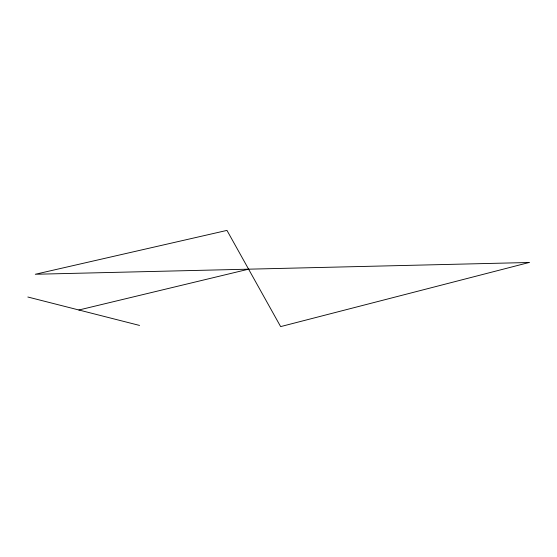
<?xml version="1.0" encoding="UTF-8"?>
<svg xmlns="http://www.w3.org/2000/svg" width="557" height="557" viewBox="0 0 557 557"><rect width="100%" height="100%" fill="white"/><g stroke="black" fill="none" stroke-linecap="round" stroke-linejoin="round"><path stroke-width="0.84" d="M78.885 309.998L248.603 269.177M27.85 297.013L139.556 325.434M529.15 262.493L280.637 326.604L226.964 230.396L35.307 274.26L529.15 262.493"/></g></svg>
